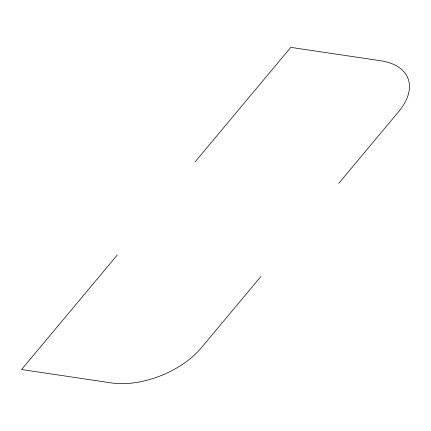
<?xml version="1.0" encoding="UTF-8"?>
<svg xmlns="http://www.w3.org/2000/svg" width="431" height="431" viewBox="0 0 431 431"><rect width="100%" height="100%" fill="white"/><g stroke="black" fill="none" stroke-linecap="round" stroke-linejoin="round"><path stroke-width="0.65" d="M117.297 254.969L21.55 369.539L111.376 382.922A68.136 38.197 -22.1 0 0 201.153 347.995L261.003 276.379M195.049 161.932L290.796 47.362L380.595 60.739A68.163 38.214 -22.1 0 1 398.583 111.748L338.75 183.342"/></g></svg>
